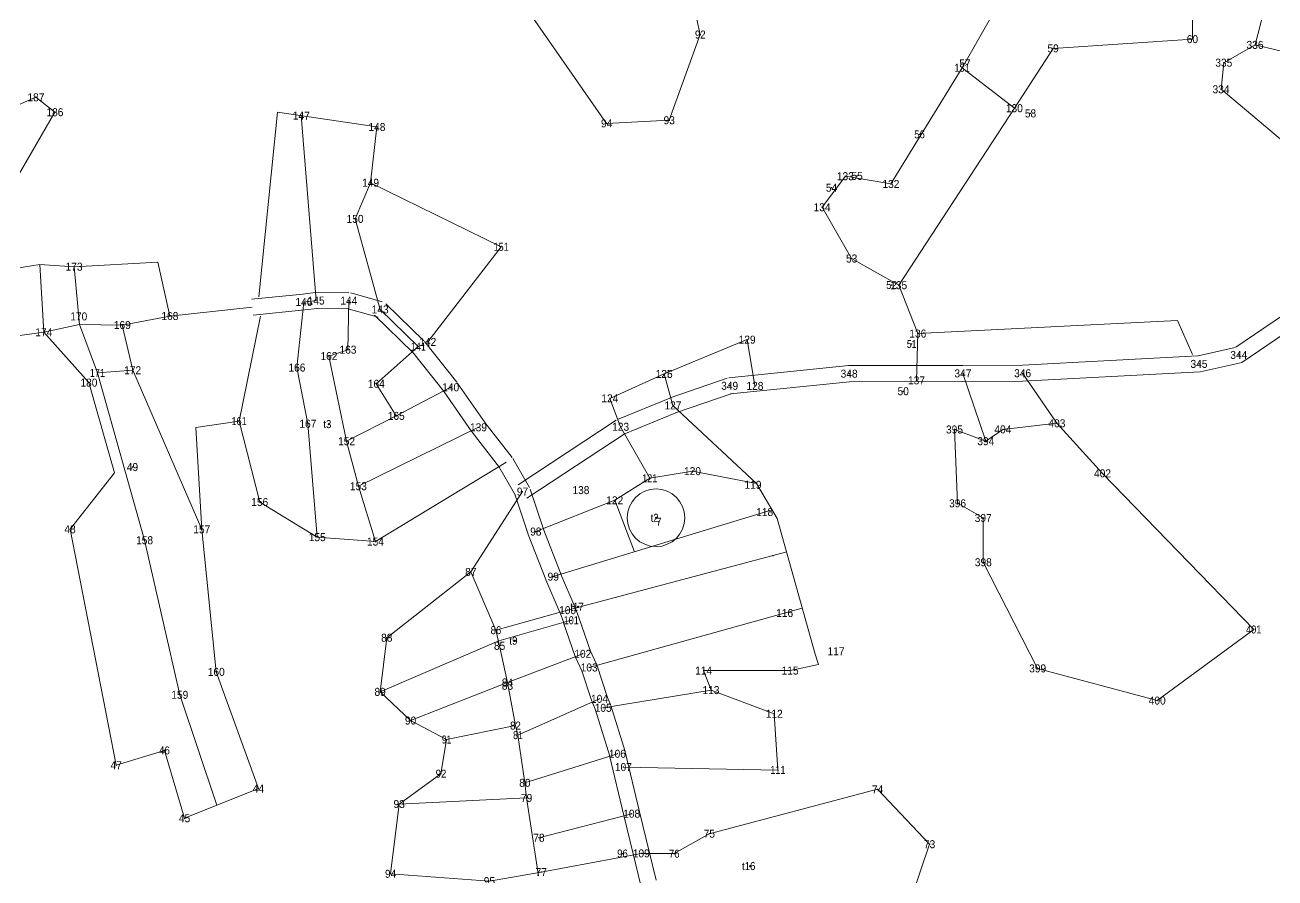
# Model space of a CAD drawing. Header units: metres. Extents: x 551040 to 556777, y 1846780 to 1849752.
# Drawn here: x 554958 to 555739, y 1848615 to 1849148 of the extents above; entities that cross this region are included whole.
import ezdxf
from ezdxf.enums import TextEntityAlignment as Align

# ---------------------------------------------------------------- set-up
doc = ezdxf.new("R2010")
doc.units = ezdxf.units.M
doc.header["$LTSCALE"] = 2
for name, color, linetype, lineweight in [('10', 7, 'Continuous', 13), ('11', 7, 'Continuous', 13), ('22', 7, 'Continuous', 13)]:
    doc.layers.add(name, color=color, linetype=linetype, lineweight=lineweight)
doc.layers.add('12', color=7, linetype='Continuous')

msp = doc.modelspace()

# ---------------------------------------------------------------- hatches: boundary and pattern name
at = {"layer": '10'}
for points in [[(555147.775, 1848898.62, 1), (555147.625, 1848898.62, 1)], [(555147.775, 1848898.62, 1), (555147.625, 1848898.62, 1)], [(555352.285, 1848840.08, 1), (555352.135, 1848840.08, 1)], [(555352.285, 1848840.08, 1), (555352.135, 1848840.08, 1)], [(555303.735, 1848784.48, 1), (555303.585, 1848784.48, 1)], [(555303.735, 1848784.48, 1), (555303.585, 1848784.48, 1)], [(555264.045, 1848763.28, 1), (555263.895, 1848763.28, 1)], [(555264.045, 1848763.28, 1), (555263.895, 1848763.28, 1)], [(555411.025, 1848622.51, 1), (555410.875, 1848622.51, 1)], [(555411.025, 1848622.51, 1), (555410.875, 1848622.51, 1)]]:
    msp.add_hatch(color=256, dxfattribs=at).paths.add_polyline_path(points)

# ---------------------------------------------------------------- linework, layer by layer
for p, q in [((555147.39, 1848898.62), (555147.08, 1848898.62)), ((555147.39, 1848898.62), (555147.08, 1848898.62)), ((555147.7, 1848899.24), (555147.7, 1848898.93)), ((555147.7, 1848899.24), (555147.7, 1848898.93)), ((555147.7, 1848898.31), (555147.7, 1848898)), ((555147.7, 1848898.31), (555147.7, 1848898)), ((555148.32, 1848898.62), (555148.01, 1848898.62)), ((555148.32, 1848898.62), (555148.01, 1848898.62)), ((555351.9, 1848840.08), (555351.59, 1848840.08)), ((555351.9, 1848840.08), (555351.59, 1848840.08)), ((555352.21, 1848840.7), (555352.21, 1848840.39)), ((555352.21, 1848840.7), (555352.21, 1848840.39)), ((555352.21, 1848839.77), (555352.21, 1848839.46)), ((555352.21, 1848839.77), (555352.21, 1848839.46)), ((555352.83, 1848840.08), (555352.52, 1848840.08)), ((555352.83, 1848840.08), (555352.52, 1848840.08)), ((555303.35, 1848784.48), (555303.04, 1848784.48)), ((555303.35, 1848784.48), (555303.04, 1848784.48)), ((555303.66, 1848785.1), (555303.66, 1848784.79)), ((555303.66, 1848785.1), (555303.66, 1848784.79)), ((555303.66, 1848784.17), (555303.66, 1848783.86)), ((555303.66, 1848784.17), (555303.66, 1848783.86)), ((555304.28, 1848784.48), (555303.97, 1848784.48)), ((555304.28, 1848784.48), (555303.97, 1848784.48)), ((555263.66, 1848763.28), (555263.35, 1848763.28)), ((555263.66, 1848763.28), (555263.35, 1848763.28)), ((555263.97, 1848763.9), (555263.97, 1848763.59)), ((555263.97, 1848763.9), (555263.97, 1848763.59)), ((555263.97, 1848762.97), (555263.97, 1848762.66)), ((555263.97, 1848762.97), (555263.97, 1848762.66)), ((555264.59, 1848763.28), (555264.28, 1848763.28)), ((555264.59, 1848763.28), (555264.28, 1848763.28)), ((555410.64, 1848622.51), (555410.33, 1848622.51)), ((555410.64, 1848622.51), (555410.33, 1848622.51)), ((555410.95, 1848623.13), (555410.95, 1848622.82)), ((555410.95, 1848623.13), (555410.95, 1848622.82)), ((555410.95, 1848622.2), (555410.95, 1848621.89)), ((555410.95, 1848622.2), (555410.95, 1848621.89)), ((555411.57, 1848622.51), (555411.26, 1848622.51)), ((555411.57, 1848622.51), (555411.26, 1848622.51))]:
    msp.add_line(p, q, dxfattribs=at)
for centre, radius in [((555147.7, 1848898.62), 0.312), ((555147.7, 1848898.62), 0.312), ((555147.7, 1848898.62), 0.075), ((555147.7, 1848898.62), 0.075), ((555352.21, 1848840.08), 0.312), ((555352.21, 1848840.08), 0.312), ((555352.21, 1848840.08), 0.075), ((555352.21, 1848840.08), 0.075), ((555303.66, 1848784.48), 0.312), ((555303.66, 1848784.48), 0.312), ((555303.66, 1848784.48), 0.075), ((555303.66, 1848784.48), 0.075), ((555263.97, 1848763.28), 0.312), ((555263.97, 1848763.28), 0.312), ((555263.97, 1848763.28), 0.075), ((555263.97, 1848763.28), 0.075), ((555410.95, 1848622.51), 0.312), ((555410.95, 1848622.51), 0.312), ((555410.95, 1848622.51), 0.075), ((555410.95, 1848622.51), 0.075)]:
    msp.add_circle(centre, radius, dxfattribs=at)
at = {"layer": '11'}
for p, q in [((555379.87, 1849141.66), (555379.87, 1849142.28)), ((555380.18, 1849141.97), (555379.56, 1849141.97)), ((555687.66, 1849139.09), (555687.04, 1849139.09)), ((555687.35, 1849138.78), (555687.35, 1849139.4)), ((555726.77, 1849135.5), (555726.14, 1849135.5)), ((555726.46, 1849135.19), (555726.46, 1849135.82)), ((555600.59, 1849133.33), (555599.96, 1849133.33)), ((555600.28, 1849133.01), (555600.28, 1849133.64)), ((555543.72, 1849121.23), (555543.1, 1849121.23)), ((555543.72, 1849121.23), (555543.1, 1849121.23)), ((555543.41, 1849121.54), (555543.41, 1849120.92)), ((555543.41, 1849121.54), (555543.41, 1849120.92)), ((555545.51, 1849123.96), (555544.89, 1849123.96)), ((555545.2, 1849123.65), (555545.2, 1849124.27)), ((555707.25, 1849124.39), (555706.62, 1849124.39)), ((555706.94, 1849124.07), (555706.94, 1849124.7)), ((554964.82, 1849103.07), (554964.82, 1849102.45)), ((554964.82, 1849103.07), (554964.82, 1849102.45)), ((555705.51, 1849107.78), (555704.89, 1849107.78)), ((555705.2, 1849107.47), (555705.2, 1849108.09)), ((554965.13, 1849102.76), (554964.51, 1849102.76)), ((554965.13, 1849102.76), (554964.51, 1849102.76)), ((555576.4, 1849095.96), (555575.78, 1849095.96)), ((555576.4, 1849095.96), (555575.78, 1849095.96)), ((555576.09, 1849096.27), (555576.09, 1849095.65)), ((555576.09, 1849096.27), (555576.09, 1849095.65)), ((554976.99, 1849093.46), (554976.37, 1849093.46)), ((554976.99, 1849093.46), (554976.37, 1849093.46)), ((554976.68, 1849093.77), (554976.68, 1849093.15)), ((554976.68, 1849093.77), (554976.68, 1849093.15)), ((555130.91, 1849091.31), (555130.29, 1849091.31)), ((555130.91, 1849091.31), (555130.29, 1849091.31)), ((555130.6, 1849091.62), (555130.6, 1849091)), ((555130.6, 1849091.62), (555130.6, 1849091)), ((555360.77, 1849088.43), (555360.14, 1849088.43)), ((555360.46, 1849088.12), (555360.46, 1849088.75)), ((555586.48, 1849092.71), (555585.85, 1849092.71)), ((555586.16, 1849092.4), (555586.16, 1849093.02)), ((555178.17, 1849084.22), (555177.55, 1849084.22)), ((555178.17, 1849084.22), (555177.55, 1849084.22)), ((555177.86, 1849084.53), (555177.86, 1849083.91)), ((555177.86, 1849084.53), (555177.86, 1849083.91)), ((555321.67, 1849086.49), (555321.05, 1849086.49)), ((555321.36, 1849086.18), (555321.36, 1849086.8)), ((555517.2, 1849079.62), (555516.57, 1849079.62)), ((555516.88, 1849079.31), (555516.88, 1849079.93)), ((555174.17, 1849049.4), (555173.55, 1849049.4)), ((555174.17, 1849049.4), (555173.55, 1849049.4)), ((555173.86, 1849049.71), (555173.86, 1849049.09)), ((555173.86, 1849049.71), (555173.86, 1849049.09)), ((555470.82, 1849053.48), (555470.2, 1849053.48)), ((555470.82, 1849053.48), (555470.2, 1849053.48)), ((555470.51, 1849053.79), (555470.51, 1849053.17)), ((555470.51, 1849053.79), (555470.51, 1849053.17)), ((555478.16, 1849053.7), (555477.54, 1849053.7)), ((555477.85, 1849053.39), (555477.85, 1849054.01)), ((555499.27, 1849048.62), (555498.65, 1849048.62)), ((555499.27, 1849048.62), (555498.65, 1849048.62)), ((555498.96, 1849048.93), (555498.96, 1849048.31)), ((555498.96, 1849048.93), (555498.96, 1849048.31)), ((555462.19, 1849046.28), (555461.56, 1849046.28)), ((555461.88, 1849045.97), (555461.88, 1849046.59)), ((555456.26, 1849034.08), (555455.64, 1849034.08)), ((555456.26, 1849034.08), (555455.64, 1849034.08)), ((555455.95, 1849034.39), (555455.95, 1849033.77)), ((555455.95, 1849034.39), (555455.95, 1849033.77)), ((555164.49, 1849026.81), (555163.87, 1849026.81)), ((555164.49, 1849026.81), (555163.87, 1849026.81)), ((555164.18, 1849027.12), (555164.18, 1849026.5)), ((555164.18, 1849027.12), (555164.18, 1849026.5)), ((555255.76, 1849009.38), (555255.14, 1849009.38)), ((555255.76, 1849009.38), (555255.14, 1849009.38)), ((555255.45, 1849009.69), (555255.45, 1849009.07)), ((555255.45, 1849009.69), (555255.45, 1849009.07)), ((555474.74, 1849002.05), (555474.12, 1849002.05)), ((555474.43, 1849001.74), (555474.43, 1849002.36)), ((554988.95, 1848996.96), (554988.33, 1848996.96)), ((554988.95, 1848996.96), (554988.33, 1848996.96)), ((554988.64, 1848997.27), (554988.64, 1848996.65)), ((554988.64, 1848997.27), (554988.64, 1848996.65)), ((555499.67, 1848985.51), (555499.04, 1848985.51)), ((555499.36, 1848985.2), (555499.36, 1848985.83)), ((555504.13, 1848985.38), (555503.51, 1848985.38)), ((555504.13, 1848985.38), (555503.51, 1848985.38)), ((555503.82, 1848985.69), (555503.82, 1848985.07)), ((555503.82, 1848985.69), (555503.82, 1848985.07)), ((555132.54, 1848974.89), (555131.92, 1848974.89)), ((555132.54, 1848974.89), (555131.92, 1848974.89)), ((555132.23, 1848975.2), (555132.23, 1848974.58)), ((555132.23, 1848975.2), (555132.23, 1848974.58)), ((555140.18, 1848975.79), (555139.56, 1848975.79)), ((555140.18, 1848975.79), (555139.56, 1848975.79)), ((555139.87, 1848976.1), (555139.87, 1848975.48)), ((555139.87, 1848976.1), (555139.87, 1848975.48)), ((555160.61, 1848975.71), (555159.99, 1848975.71)), ((555160.61, 1848975.71), (555159.99, 1848975.71)), ((555160.3, 1848976.02), (555160.3, 1848975.4)), ((555160.3, 1848976.02), (555160.3, 1848975.4)), ((555180.17, 1848970.27), (555179.55, 1848970.27)), ((555180.17, 1848970.27), (555179.55, 1848970.27)), ((555179.86, 1848970.58), (555179.86, 1848969.96)), ((555179.86, 1848970.58), (555179.86, 1848969.96)), ((554991.89, 1848965.89), (554991.27, 1848965.89)), ((554991.89, 1848965.89), (554991.27, 1848965.89)), ((554991.58, 1848966.2), (554991.58, 1848965.58)), ((554991.58, 1848966.2), (554991.58, 1848965.58)), ((555048.79, 1848966.12), (555048.17, 1848966.12)), ((555048.79, 1848966.12), (555048.17, 1848966.12)), ((555048.48, 1848966.43), (555048.48, 1848965.81)), ((555048.48, 1848966.43), (555048.48, 1848965.81)), ((554970.04, 1848956.02), (554969.42, 1848956.02)), ((554970.04, 1848956.02), (554969.42, 1848956.02)), ((554969.73, 1848956.33), (554969.73, 1848955.71)), ((554969.73, 1848956.33), (554969.73, 1848955.71)), ((555019.09, 1848960.51), (555018.47, 1848960.51)), ((555019.09, 1848960.51), (555018.47, 1848960.51)), ((555018.78, 1848960.82), (555018.78, 1848960.2)), ((555018.78, 1848960.82), (555018.78, 1848960.2)), ((555516.08, 1848955.17), (555515.46, 1848955.17)), ((555516.08, 1848955.17), (555515.46, 1848955.17)), ((555515.77, 1848955.48), (555515.77, 1848954.86)), ((555515.77, 1848955.48), (555515.77, 1848954.86)), ((555204, 1848947), (555203.38, 1848947)), ((555204, 1848947), (555203.38, 1848947)), ((555203.69, 1848947.31), (555203.69, 1848946.69)), ((555203.69, 1848947.31), (555203.69, 1848946.69)), ((555209.94, 1848949.95), (555209.32, 1848949.95)), ((555209.94, 1848949.95), (555209.32, 1848949.95)), ((555209.63, 1848950.26), (555209.63, 1848949.64)), ((555209.63, 1848950.26), (555209.63, 1848949.64)), ((555409.43, 1848951.37), (555408.81, 1848951.37)), ((555409.43, 1848951.37), (555408.81, 1848951.37)), ((555409.12, 1848951.68), (555409.12, 1848951.06)), ((555409.12, 1848951.68), (555409.12, 1848951.06)), ((555512.21, 1848948.66), (555511.58, 1848948.66)), ((555511.9, 1848948.35), (555511.9, 1848948.97)), ((555148.2, 1848941.12), (555147.58, 1848941.12)), ((555148.2, 1848941.12), (555147.58, 1848941.12)), ((555147.89, 1848941.43), (555147.89, 1848940.81)), ((555147.89, 1848941.43), (555147.89, 1848940.81)), ((555160.04, 1848945.09), (555159.42, 1848945.09)), ((555160.04, 1848945.09), (555159.42, 1848945.09)), ((555159.73, 1848945.4), (555159.73, 1848944.78)), ((555159.73, 1848945.4), (555159.73, 1848944.78)), ((555716.61, 1848941.82), (555715.99, 1848941.82)), ((555716.3, 1848941.51), (555716.3, 1848942.13)), ((555025.55, 1848932.26), (555024.93, 1848932.26)), ((555025.55, 1848932.26), (555024.93, 1848932.26)), ((555025.24, 1848932.57), (555025.24, 1848931.95)), ((555025.24, 1848932.57), (555025.24, 1848931.95)), ((555128.17, 1848933.93), (555127.55, 1848933.93)), ((555128.17, 1848933.93), (555127.55, 1848933.93)), ((555127.86, 1848934.24), (555127.86, 1848933.62)), ((555127.86, 1848934.24), (555127.86, 1848933.62)), ((555691.75, 1848936.22), (555691.12, 1848936.22)), ((555691.43, 1848935.91), (555691.43, 1848936.54)), ((554998.23, 1848924.52), (554997.61, 1848924.52)), ((554998.23, 1848924.52), (554997.61, 1848924.52)), ((554997.92, 1848924.83), (554997.92, 1848924.21)), ((554997.92, 1848924.83), (554997.92, 1848924.21)), ((555003.51, 1848930.59), (555002.89, 1848930.59)), ((555003.2, 1848930.9), (555003.2, 1848930.28)), ((555177.77, 1848923.83), (555177.15, 1848923.83)), ((555177.77, 1848923.83), (555177.15, 1848923.83)), ((555177.46, 1848924.14), (555177.46, 1848923.52)), ((555177.46, 1848924.14), (555177.46, 1848923.52)), ((555357.57, 1848929.94), (555356.95, 1848929.94)), ((555357.57, 1848929.94), (555356.95, 1848929.94)), ((555357.62, 1848929.93), (555357, 1848929.93)), ((555357.62, 1848929.93), (555357, 1848929.93)), ((555357.26, 1848930.25), (555357.26, 1848929.63)), ((555357.26, 1848930.25), (555357.26, 1848929.63)), ((555357.31, 1848930.24), (555357.31, 1848929.62)), ((555357.31, 1848930.24), (555357.31, 1848929.62)), ((555473.15, 1848930.12), (555472.53, 1848930.12)), ((555472.84, 1848929.8), (555472.84, 1848930.43)), ((555515.26, 1848925.94), (555514.64, 1848925.94)), ((555515.26, 1848925.94), (555514.64, 1848925.94)), ((555514.95, 1848926.25), (555514.95, 1848925.63)), ((555514.95, 1848926.25), (555514.95, 1848925.63)), ((555544.25, 1848930.3), (555543.62, 1848930.3)), ((555543.93, 1848929.99), (555543.93, 1848930.61)), ((555581.57, 1848930.4), (555580.94, 1848930.4)), ((555581.26, 1848930.09), (555581.26, 1848930.71)), ((555224.23, 1848921.6), (555223.61, 1848921.6)), ((555224.23, 1848921.6), (555223.61, 1848921.6)), ((555223.92, 1848921.91), (555223.92, 1848921.29)), ((555223.92, 1848921.91), (555223.92, 1848921.29)), ((555398.53, 1848922.54), (555397.9, 1848922.54)), ((555398.22, 1848922.23), (555398.22, 1848922.86)), ((555414.32, 1848922.48), (555413.7, 1848922.48)), ((555414.32, 1848922.48), (555413.7, 1848922.48)), ((555414.01, 1848922.79), (555414.01, 1848922.17)), ((555414.01, 1848922.79), (555414.01, 1848922.17)), ((555506.95, 1848919.14), (555506.33, 1848919.14)), ((555506.64, 1848918.83), (555506.64, 1848919.45)), ((555323.68, 1848914.7), (555323.06, 1848914.7)), ((555323.68, 1848914.7), (555323.06, 1848914.7)), ((555323.37, 1848915.01), (555323.37, 1848914.39)), ((555323.37, 1848915.01), (555323.37, 1848914.39)), ((555363.08, 1848910.29), (555362.46, 1848910.29)), ((555363.08, 1848910.29), (555362.46, 1848910.29)), ((555362.77, 1848910.6), (555362.77, 1848909.98)), ((555362.77, 1848910.6), (555362.77, 1848909.98)), ((555092.04, 1848900.46), (555091.42, 1848900.46)), ((555092.04, 1848900.46), (555091.42, 1848900.46)), ((555091.73, 1848900.77), (555091.73, 1848900.15)), ((555091.73, 1848900.77), (555091.73, 1848900.15)), ((555190.2, 1848903.73), (555189.58, 1848903.73)), ((555190.2, 1848903.73), (555189.58, 1848903.73)), ((555189.89, 1848904.04), (555189.89, 1848903.42)), ((555189.89, 1848904.04), (555189.89, 1848903.42)), ((555135.01, 1848898.86), (555134.39, 1848898.86)), ((555135.01, 1848898.86), (555134.39, 1848898.86)), ((555134.7, 1848899.17), (555134.7, 1848898.55)), ((555134.7, 1848899.17), (555134.7, 1848898.55)), ((555241.59, 1848896.6), (555240.97, 1848896.6)), ((555241.59, 1848896.6), (555240.97, 1848896.6)), ((555241.28, 1848896.91), (555241.28, 1848896.29)), ((555241.28, 1848896.91), (555241.28, 1848896.29)), ((555330.43, 1848896.94), (555329.81, 1848896.94)), ((555330.43, 1848896.94), (555329.81, 1848896.94)), ((555330.12, 1848897.25), (555330.12, 1848896.63)), ((555330.12, 1848897.25), (555330.12, 1848896.63)), ((555539.01, 1848895.25), (555538.38, 1848895.25)), ((555538.69, 1848894.93), (555538.69, 1848895.56)), ((555569.22, 1848895.33), (555568.6, 1848895.33)), ((555568.91, 1848895.01), (555568.91, 1848895.64)), ((555602.98, 1848899.11), (555602.35, 1848899.11)), ((555602.67, 1848898.79), (555602.67, 1848899.42)), ((555159.19, 1848887.88), (555158.57, 1848887.88)), ((555159.19, 1848887.88), (555158.57, 1848887.88)), ((555158.88, 1848888.19), (555158.88, 1848887.57)), ((555158.88, 1848888.19), (555158.88, 1848887.57)), ((555558.58, 1848887.92), (555557.95, 1848887.92)), ((555558.26, 1848887.61), (555558.26, 1848888.23)), ((555025.43, 1848871.77), (555024.8, 1848871.77)), ((555025.12, 1848871.46), (555025.12, 1848872.09)), ((555258.68, 1848874.66), (555258.06, 1848874.66)), ((555258.37, 1848874.97), (555258.37, 1848874.35)), ((555375.32, 1848869.22), (555374.7, 1848869.22)), ((555375.32, 1848869.22), (555374.7, 1848869.22)), ((555375.01, 1848869.53), (555375.01, 1848868.91)), ((555375.01, 1848869.53), (555375.01, 1848868.91)), ((555348.58, 1848864.77), (555347.96, 1848864.77)), ((555348.58, 1848864.77), (555347.96, 1848864.77)), ((555348.27, 1848865.08), (555348.27, 1848864.46)), ((555348.27, 1848865.08), (555348.27, 1848864.46)), ((555412.8, 1848861.01), (555412.8, 1848860.39)), ((555412.8, 1848861.01), (555412.8, 1848860.39)), ((555631.5, 1848867.83), (555630.87, 1848867.83)), ((555631.18, 1848867.51), (555631.18, 1848868.14)), ((555166.55, 1848859.83), (555165.93, 1848859.83)), ((555166.55, 1848859.83), (555165.93, 1848859.83)), ((555166.24, 1848860.14), (555166.24, 1848859.52)), ((555166.24, 1848860.14), (555166.24, 1848859.52)), ((555269.07, 1848856.46), (555268.45, 1848856.46)), ((555269.07, 1848856.46), (555268.45, 1848856.46)), ((555268.76, 1848856.77), (555268.76, 1848856.15)), ((555268.76, 1848856.77), (555268.76, 1848856.15)), ((555305.6, 1848857.37), (555304.98, 1848857.37)), ((555305.29, 1848857.68), (555305.29, 1848857.06)), ((555413.11, 1848860.7), (555412.49, 1848860.7)), ((555413.11, 1848860.7), (555412.49, 1848860.7)), ((555104.95, 1848849.93), (555104.33, 1848849.93)), ((555104.95, 1848849.93), (555104.33, 1848849.93)), ((555104.64, 1848850.24), (555104.64, 1848849.62)), ((555104.64, 1848850.24), (555104.64, 1848849.62)), ((555326.74, 1848851.01), (555326.12, 1848851.01)), ((555326.74, 1848851.01), (555326.12, 1848851.01)), ((555326.43, 1848851.32), (555326.43, 1848850.7)), ((555326.43, 1848851.32), (555326.43, 1848850.7)), ((555540.9, 1848849.14), (555540.28, 1848849.14)), ((555540.59, 1848848.83), (555540.59, 1848849.45)), ((555354.32, 1848837.59), (555353.69, 1848837.59)), ((555354, 1848837.28), (555354, 1848837.9)), ((555420.42, 1848843.66), (555419.8, 1848843.66)), ((555420.42, 1848843.66), (555419.8, 1848843.66)), ((555420.11, 1848843.97), (555420.11, 1848843.35)), ((555420.11, 1848843.97), (555420.11, 1848843.35)), ((555556.92, 1848839.96), (555556.3, 1848839.96)), ((555556.61, 1848839.65), (555556.61, 1848840.27)), ((554986.43, 1848832.94), (554985.8, 1848832.94)), ((554986.12, 1848832.63), (554986.12, 1848833.25)), ((555068.74, 1848832.86), (555068.12, 1848832.86)), ((555068.74, 1848832.86), (555068.12, 1848832.86)), ((555068.43, 1848833.17), (555068.43, 1848832.55)), ((555068.43, 1848833.17), (555068.43, 1848832.55)), ((555277.41, 1848831.49), (555276.79, 1848831.49)), ((555277.41, 1848831.49), (555276.79, 1848831.49)), ((555277.1, 1848831.8), (555277.1, 1848831.18)), ((555277.1, 1848831.8), (555277.1, 1848831.18)), ((555032.98, 1848826.07), (555032.36, 1848826.07)), ((555032.98, 1848826.07), (555032.36, 1848826.07)), ((555032.67, 1848826.38), (555032.67, 1848825.76)), ((555032.67, 1848826.38), (555032.67, 1848825.76)), ((555140.85, 1848827.99), (555140.23, 1848827.99)), ((555140.85, 1848827.99), (555140.23, 1848827.99)), ((555140.54, 1848828.3), (555140.54, 1848827.68)), ((555140.54, 1848828.3), (555140.54, 1848827.68)), ((555177.23, 1848825.23), (555176.61, 1848825.23)), ((555177.23, 1848825.23), (555176.61, 1848825.23)), ((555176.92, 1848825.54), (555176.92, 1848824.92)), ((555176.92, 1848825.54), (555176.92, 1848824.92)), ((555425.7, 1848816.52), (555425.08, 1848816.52)), ((555425.39, 1848816.83), (555425.39, 1848816.21)), ((555236.81, 1848806.25), (555236.19, 1848806.25)), ((555236.81, 1848806.25), (555236.19, 1848806.25)), ((555236.5, 1848806.56), (555236.5, 1848805.94)), ((555236.5, 1848806.56), (555236.5, 1848805.94)), ((555557, 1848812.3), (555556.37, 1848812.3)), ((555556.68, 1848811.99), (555556.68, 1848812.61)), ((555288.31, 1848803.32), (555287.69, 1848803.32)), ((555288.31, 1848803.32), (555287.69, 1848803.32)), ((555288, 1848803.63), (555288, 1848803.01)), ((555288, 1848803.63), (555288, 1848803.01)), ((555297.29, 1848782.39), (555296.67, 1848782.39)), ((555297.29, 1848782.39), (555296.67, 1848782.39)), ((555296.98, 1848782.7), (555296.98, 1848782.08)), ((555296.98, 1848782.7), (555296.98, 1848782.08)), ((555299.54, 1848776.07), (555298.92, 1848776.07)), ((555299.54, 1848776.07), (555298.92, 1848776.07)), ((555299.23, 1848776.38), (555299.23, 1848775.76)), ((555299.23, 1848776.38), (555299.23, 1848775.76)), ((555432.9, 1848780.59), (555432.28, 1848780.59)), ((555432.9, 1848780.59), (555432.28, 1848780.59)), ((555432.59, 1848780.9), (555432.59, 1848780.28)), ((555432.59, 1848780.9), (555432.59, 1848780.28)), ((555252.5, 1848769.88), (555251.88, 1848769.88)), ((555252.5, 1848769.88), (555251.88, 1848769.88)), ((555252.19, 1848770.19), (555252.19, 1848769.57)), ((555252.19, 1848770.19), (555252.19, 1848769.57)), ((555725.95, 1848770.32), (555725.33, 1848770.32)), ((555725.64, 1848770.01), (555725.64, 1848770.64)), ((555184.3, 1848765.14), (555183.68, 1848765.14)), ((555184.3, 1848765.14), (555183.68, 1848765.14)), ((555183.99, 1848765.45), (555183.99, 1848764.83)), ((555183.99, 1848765.45), (555183.99, 1848764.83)), ((555254.8, 1848760.1), (555254.18, 1848760.1)), ((555254.8, 1848760.1), (555254.18, 1848760.1)), ((555254.49, 1848760.41), (555254.49, 1848759.79)), ((555254.49, 1848760.41), (555254.49, 1848759.79)), ((555306.79, 1848755.11), (555306.17, 1848755.11)), ((555306.79, 1848755.11), (555306.17, 1848755.11)), ((555306.48, 1848755.42), (555306.48, 1848754.8)), ((555306.48, 1848755.42), (555306.48, 1848754.8)), ((555465.01, 1848756.73), (555464.39, 1848756.73)), ((555464.7, 1848757.04), (555464.7, 1848756.42)), ((555077.76, 1848743.82), (555077.14, 1848743.82)), ((555077.76, 1848743.82), (555077.14, 1848743.82)), ((555077.45, 1848744.13), (555077.45, 1848743.51)), ((555077.45, 1848744.13), (555077.45, 1848743.51)), ((555310.76, 1848746.58), (555310.14, 1848746.58)), ((555310.76, 1848746.58), (555310.14, 1848746.58)), ((555310.45, 1848746.89), (555310.45, 1848746.27)), ((555310.45, 1848746.89), (555310.45, 1848746.27)), ((555382.25, 1848744.6), (555381.63, 1848744.6)), ((555382.25, 1848744.6), (555381.63, 1848744.6)), ((555381.94, 1848744.91), (555381.94, 1848744.29)), ((555381.94, 1848744.91), (555381.94, 1848744.29)), ((555436.31, 1848744.64), (555435.69, 1848744.64)), ((555436.31, 1848744.64), (555435.69, 1848744.64)), ((555436, 1848744.95), (555436, 1848744.33)), ((555436, 1848744.95), (555436, 1848744.33)), ((555590.94, 1848745.99), (555590.32, 1848745.99)), ((555590.63, 1848745.68), (555590.63, 1848746.31)), ((555259.7, 1848737.18), (555259.08, 1848737.18)), ((555259.7, 1848737.18), (555259.08, 1848737.18)), ((555259.39, 1848737.49), (555259.39, 1848736.87)), ((555259.39, 1848737.49), (555259.39, 1848736.87)), ((555055.01, 1848729.51), (555054.39, 1848729.51)), ((555055.01, 1848729.51), (555054.39, 1848729.51)), ((555054.7, 1848729.82), (555054.7, 1848729.2)), ((555054.7, 1848729.82), (555054.7, 1848729.2)), ((555180.14, 1848731.34), (555179.52, 1848731.34)), ((555180.14, 1848731.34), (555179.52, 1848731.34)), ((555179.83, 1848731.65), (555179.83, 1848731.03)), ((555179.83, 1848731.65), (555179.83, 1848731.03)), ((555259.71, 1848735.15), (555259.09, 1848735.15)), ((555259.71, 1848735.15), (555259.09, 1848735.15)), ((555259.4, 1848735.46), (555259.4, 1848734.84)), ((555259.4, 1848735.46), (555259.4, 1848734.84)), ((555386.87, 1848732.43), (555386.25, 1848732.43)), ((555386.87, 1848732.43), (555386.25, 1848732.43)), ((555386.56, 1848732.74), (555386.56, 1848732.12)), ((555386.56, 1848732.74), (555386.56, 1848732.12)), ((555317.2, 1848726.98), (555316.58, 1848726.98)), ((555317.2, 1848726.98), (555316.58, 1848726.98)), ((555316.89, 1848727.29), (555316.89, 1848726.67)), ((555316.89, 1848727.29), (555316.89, 1848726.67)), ((555319.52, 1848721.36), (555318.9, 1848721.36)), ((555319.52, 1848721.36), (555318.9, 1848721.36)), ((555319.21, 1848721.67), (555319.21, 1848721.05)), ((555319.21, 1848721.67), (555319.21, 1848721.05)), ((555665.64, 1848725.9), (555665.02, 1848725.9)), ((555665.33, 1848725.59), (555665.33, 1848726.21)), ((555199.18, 1848713.41), (555198.56, 1848713.41)), ((555199.18, 1848713.41), (555198.56, 1848713.41)), ((555198.87, 1848713.72), (555198.87, 1848713.1)), ((555198.87, 1848713.72), (555198.87, 1848713.1)), ((555426.38, 1848717.63), (555425.76, 1848717.63)), ((555426.38, 1848717.63), (555425.76, 1848717.63)), ((555426.07, 1848717.94), (555426.07, 1848717.32)), ((555426.07, 1848717.94), (555426.07, 1848717.32)), ((555264.71, 1848710.28), (555264.09, 1848710.28)), ((555264.71, 1848710.28), (555264.09, 1848710.28)), ((555264.4, 1848710.59), (555264.4, 1848709.97)), ((555264.4, 1848710.59), (555264.4, 1848709.97)), ((555221.66, 1848701.57), (555221.04, 1848701.57)), ((555221.66, 1848701.57), (555221.04, 1848701.57)), ((555221.35, 1848701.88), (555221.35, 1848701.26)), ((555221.35, 1848701.88), (555221.35, 1848701.26)), ((555266.22, 1848704.31), (555265.6, 1848704.31)), ((555266.22, 1848704.31), (555265.6, 1848704.31)), ((555265.91, 1848704.62), (555265.91, 1848704)), ((555265.91, 1848704.62), (555265.91, 1848704)), ((555045.44, 1848694.77), (555044.81, 1848694.77)), ((555045.12, 1848694.46), (555045.12, 1848695.08)), ((555328.41, 1848692.67), (555327.79, 1848692.67)), ((555328.41, 1848692.67), (555327.79, 1848692.67)), ((555328.1, 1848692.98), (555328.1, 1848692.36)), ((555328.1, 1848692.98), (555328.1, 1848692.36)), ((555015.25, 1848685.47), (555014.62, 1848685.47)), ((555014.93, 1848685.16), (555014.93, 1848685.78)), ((555332.12, 1848684.36), (555331.5, 1848684.36)), ((555332.12, 1848684.36), (555331.5, 1848684.36)), ((555331.81, 1848684.67), (555331.81, 1848684.05)), ((555331.81, 1848684.67), (555331.81, 1848684.05)), ((555428.68, 1848682.52), (555428.06, 1848682.52)), ((555428.68, 1848682.52), (555428.06, 1848682.52)), ((555428.37, 1848682.83), (555428.37, 1848682.21)), ((555428.37, 1848682.83), (555428.37, 1848682.21)), ((555218.18, 1848680.21), (555217.56, 1848680.21)), ((555218.18, 1848680.21), (555217.56, 1848680.21)), ((555217.87, 1848680.52), (555217.87, 1848679.9)), ((555217.87, 1848680.52), (555217.87, 1848679.9)), ((555270.57, 1848674.5), (555269.95, 1848674.5)), ((555270.57, 1848674.5), (555269.95, 1848674.5)), ((555270.26, 1848674.81), (555270.26, 1848674.19)), ((555270.26, 1848674.81), (555270.26, 1848674.19)), ((555104.15, 1848670.95), (555103.52, 1848670.95)), ((555103.84, 1848670.64), (555103.84, 1848671.26)), ((555490.95, 1848670.46), (555490.33, 1848670.46)), ((555490.95, 1848670.46), (555490.33, 1848670.46)), ((555490.64, 1848670.77), (555490.64, 1848670.15)), ((555490.64, 1848670.77), (555490.64, 1848670.15)), ((555192.05, 1848661.26), (555191.43, 1848661.26)), ((555192.05, 1848661.26), (555191.43, 1848661.26)), ((555191.74, 1848661.57), (555191.74, 1848660.95)), ((555191.74, 1848661.57), (555191.74, 1848660.95)), ((555271.67, 1848665.06), (555271.05, 1848665.06)), ((555271.67, 1848665.06), (555271.05, 1848665.06)), ((555271.36, 1848665.37), (555271.36, 1848664.75)), ((555271.36, 1848665.37), (555271.36, 1848664.75)), ((555057.99, 1848652.38), (555057.36, 1848652.38)), ((555057.67, 1848652.07), (555057.67, 1848652.7)), ((555337.33, 1848655.21), (555336.71, 1848655.21)), ((555337.33, 1848655.21), (555336.71, 1848655.21)), ((555337.02, 1848655.52), (555337.02, 1848654.9)), ((555337.02, 1848655.52), (555337.02, 1848654.9)), ((555385.82, 1848642.73), (555385.2, 1848642.73)), ((555385.82, 1848642.73), (555385.2, 1848642.73)), ((555385.51, 1848643.04), (555385.51, 1848642.42)), ((555385.51, 1848643.04), (555385.51, 1848642.42)), ((555279.36, 1848640.2), (555278.74, 1848640.2)), ((555279.36, 1848640.2), (555278.74, 1848640.2)), ((555279.05, 1848640.51), (555279.05, 1848639.89)), ((555279.05, 1848640.51), (555279.05, 1848639.89)), ((555523.44, 1848636.16), (555522.82, 1848636.16)), ((555523.44, 1848636.16), (555522.82, 1848636.16)), ((555523.13, 1848636.47), (555523.13, 1848635.85)), ((555523.13, 1848636.47), (555523.13, 1848635.85)), ((555331.58, 1848630.35), (555330.96, 1848630.35)), ((555331.58, 1848630.35), (555330.96, 1848630.35)), ((555331.27, 1848630.66), (555331.27, 1848630.04)), ((555331.27, 1848630.66), (555331.27, 1848630.04)), ((555343.3, 1848630.42), (555342.68, 1848630.42)), ((555343.3, 1848630.42), (555342.68, 1848630.42)), ((555342.99, 1848630.73), (555342.99, 1848630.11)), ((555342.99, 1848630.73), (555342.99, 1848630.11)), ((555363.9, 1848630.26), (555363.28, 1848630.26)), ((555363.9, 1848630.26), (555363.28, 1848630.26)), ((555363.59, 1848630.57), (555363.59, 1848629.95)), ((555363.59, 1848630.57), (555363.59, 1848629.95)), ((555280.49, 1848619.03), (555280.49, 1848618.41)), ((555280.49, 1848619.03), (555280.49, 1848618.41)), ((555186.7, 1848617.66), (555186.08, 1848617.66)), ((555186.7, 1848617.66), (555186.08, 1848617.66)), ((555186.39, 1848617.97), (555186.39, 1848617.35)), ((555186.39, 1848617.97), (555186.39, 1848617.35)), ((555280.8, 1848618.72), (555280.18, 1848618.72)), ((555280.8, 1848618.72), (555280.18, 1848618.72))]:
    msp.add_line(p, q, dxfattribs=at)
at = {"layer": '22'}
for p, q in [((555115.77, 1849093.54), (555104.09, 1848978.08)), ((555139.87, 1848975.79), (555130.6, 1849091.31)), ((555255.45, 1849009.38), (555173.86, 1849049.4)), ((555164.18, 1849026.81), (555179.86, 1848970.27)), ((555255.45, 1849009.38), (555209.63, 1848949.95)), ((555474.43, 1849002.05), (555503.82, 1848985.38)), ((555131.73, 1848979.87), (555099.46, 1848976.61)), ((555139.29, 1848980.76), (555131.65, 1848979.86)), ((555160.32, 1848980.71), (555139.89, 1848980.79)), ((555181.2, 1848975.09), (555161.64, 1848980.53)), ((555048.48, 1848966.12), (555099.96, 1848971.63)), ((555132.23, 1848974.89), (555127.86, 1848933.93)), ((555139.87, 1848975.79), (555132.23, 1848974.89)), ((555140.45, 1848970.82), (555132.81, 1848969.92)), ((555160.28, 1848970.71), (555139.85, 1848970.79)), ((555178.52, 1848965.45), (555158.96, 1848970.89)), ((555203.69, 1848947), (555179.86, 1848970.27)), ((555207.18, 1848950.57), (555183.35, 1848973.84)), ((555759.11, 1848977.09), (555714.41, 1848946.59)), ((555132.73, 1848969.91), (555100.46, 1848966.65)), ((555200.2, 1848943.43), (555176.37, 1848966.7)), ((555765.78, 1848969.54), (555718.14, 1848937.03)), ((554969.73, 1848956.02), (554997.92, 1848924.52)), ((555177.46, 1848923.83), (555203.69, 1848947)), ((555227.83, 1848924.72), (555207.6, 1848950.12)), ((555220.01, 1848918.48), (555199.78, 1848943.88)), ((555690.67, 1848941.18), (555581.17, 1848935.4)), ((555714.07, 1848946.44), (555690.84, 1848941.2)), ((555025.24, 1848932.26), (555068.43, 1848832.86)), ((555472.62, 1848935.13), (555397.71, 1848927.52)), ((555692.26, 1848931.26), (555581.34, 1848925.4)), ((555691.75, 1848936.22), (555691.12, 1848936.22)), ((555691.43, 1848935.91), (555691.43, 1848936.54)), ((555718.48, 1848937.18), (555692.09, 1848931.24)), ((555013.95, 1848868.09), (554997.92, 1848924.52)), ((555003.2, 1848930.59), (555032.67, 1848826.07)), ((555245.39, 1848899.45), (555228.03, 1848924.45)), ((555361.14, 1848915.01), (555396.59, 1848927.26)), ((555473.05, 1848925.11), (555398.72, 1848917.56)), ((555558.26, 1848887.92), (555543.93, 1848930.3)), ((555602.67, 1848899.11), (555581.26, 1848930.4)), ((555237.17, 1848893.75), (555219.81, 1848918.75)), ((555364.4, 1848905.57), (555399.85, 1848917.82)), ((555328.23, 1848901.56), (555360.88, 1848914.91)), ((555189.89, 1848903.73), (555158.88, 1848887.88)), ((555266.01, 1848860.64), (555327.37, 1848901.12)), ((555332.01, 1848892.32), (555364.66, 1848905.67)), ((555254.43, 1848871.58), (555237.34, 1848893.52)), ((555262.31, 1848877.74), (555245.22, 1848899.68)), ((555271.51, 1848852.28), (555332.87, 1848892.76)), ((555348.27, 1848864.77), (555330.12, 1848896.94)), ((555273.1, 1848858.93), (555262.71, 1848877.13)), ((555264.42, 1848853.99), (555254.03, 1848872.19)), ((555236.5, 1848806.25), (555268.76, 1848856.46)), ((555272.36, 1848829.91), (555264.02, 1848854.88)), ((555281.84, 1848833.07), (555273.5, 1848858.04)), ((555277.1, 1848831.49), (555326.43, 1848851.01)), ((555326.43, 1848851.01), (555338.76, 1848818.82)), ((555288, 1848803.32), (555424.77, 1848845.08)), ((555283.33, 1848801.51), (555272.43, 1848829.68)), ((555292.67, 1848805.13), (555281.77, 1848833.3)), ((555032.67, 1848826.07), (555054.7, 1848729.51)), ((555433.84, 1848818.77), (555296.98, 1848782.39)), ((555292.39, 1848780.41), (555283.41, 1848801.34)), ((555301.57, 1848784.37), (555292.59, 1848805.3)), ((555303.94, 1848777.74), (555301.69, 1848784.06)), ((555310.45, 1848746.58), (555443.62, 1848783.66)), ((555252.19, 1848769.88), (555296.98, 1848782.39)), ((555299.23, 1848776.07), (555254.08, 1848763.13)), ((555294.52, 1848774.4), (555292.27, 1848780.72)), ((555311.2, 1848756.74), (555303.95, 1848777.7)), ((555301.76, 1848753.48), (555294.51, 1848774.44)), ((555259.39, 1848737.18), (555306.48, 1848755.11)), ((555305.92, 1848744.47), (555301.95, 1848753)), ((555314.98, 1848748.69), (555311.01, 1848757.22)), ((555312.14, 1848725.42), (555305.7, 1848745.02)), ((555321.64, 1848728.54), (555315.2, 1848748.14)), ((555054.7, 1848729.51), (555077.86, 1848660.5)), ((555323.84, 1848723.27), (555321.52, 1848728.89)), ((555316.89, 1848726.98), (555265.91, 1848704.31)), ((555314.58, 1848719.45), (555312.26, 1848725.07)), ((555332.87, 1848694.15), (555323.98, 1848722.84)), ((555323.33, 1848691.19), (555314.44, 1848719.88)), ((555328.1, 1848692.67), (555270.26, 1848674.5)), ((555332.15, 1848654.05), (555323.23, 1848691.51)), ((555341.89, 1848656.37), (555332.97, 1848693.83)), ((555331.81, 1848684.36), (555428.37, 1848682.52)), ((555271.36, 1848665.06), (555278.79, 1848616.4)), ((555337.02, 1848655.21), (555279.05, 1848640.2)), ((555338.13, 1848629.25), (555332.16, 1848654.04)), ((555347.85, 1848631.59), (555341.88, 1848656.38)), ((555342.51, 1848611.26), (555338.13, 1848629.24)), ((555352.23, 1848613.62), (555347.85, 1848631.6))]:
    msp.add_line(p, q, dxfattribs=at)
for points in [[(555576.09, 1849095.96), (555600.28, 1849133.33), (555687.35, 1849139.09), (555687.21, 1849188.89), (555664.03, 1849220.18), (555663.83, 1849295.79), (555626.49, 1849301.23), (555596.51, 1849214.47), (555543.41, 1849121.23)], [(555351.05, 1849287.59), (555314.04, 1849169.46), (555274.98, 1849152.76), (555321.36, 1849086.49), (555360.46, 1849088.43), (555379.87, 1849141.97), (555356.49, 1849247.03)], [(555726.46, 1849135.5), (555738.77, 1849183.49), (555768.97, 1849189.1), (555784.98, 1849183.61), (555813.52, 1849143.11), (555769.21, 1849096.89)], [(555576.09, 1849095.96), (555543.41, 1849121.23), (555498.96, 1849048.62), (555470.51, 1849053.48), (555455.95, 1849034.08), (555474.43, 1849002.05)], [(554873.39, 1849062.22), (554896.31, 1849068.64), (554943.23, 1849076.35), (554942.66, 1849093.08), (554964.82, 1849102.76), (554976.68, 1849093.46), (554950.91, 1849049.09)], [(555576.09, 1849095.96), (555503.82, 1848985.38), (555515.77, 1848955.17), (555514.95, 1848925.94)], [(555164.18, 1849026.81), (555173.86, 1849049.4), (555177.86, 1849084.22), (555115.77, 1849093.54)], [(554915.03, 1848990.08), (554967.21, 1848998.4), (554988.64, 1848996.96)], [(554931.93, 1848950.86), (554969.73, 1848956.02), (554967.21, 1848998.4)], [(554992.05, 1848960.91), (554988.64, 1848996.96), (555040.94, 1848999.77), (555048.48, 1848966.12)], [(555160.3, 1848975.71), (555159.73, 1848945.09), (555147.89, 1848941.12)], [(554969.73, 1848956.02), (554992.05, 1848960.91), (555018.78, 1848960.51), (555048.48, 1848966.12)], [(555105.15, 1848966.12), (555091.73, 1848900.46), (555064.65, 1848896.57), (555068.43, 1848832.86), (555077.45, 1848743.82)], [(555515.77, 1848955.17), (555677.96, 1848963.39), (555687.46, 1848942.01)], [(555018.78, 1848960.51), (555025.24, 1848932.26), (555003.2, 1848930.59), (554992.05, 1848960.91)], [(555357.31, 1848929.93), (555409.12, 1848951.37), (555414.01, 1848922.48)], [(555147.89, 1848941.12), (555158.88, 1848887.88), (555166.24, 1848859.83), (555241.28, 1848896.6)], [(555176.92, 1848825.23), (555140.54, 1848827.99), (555134.7, 1848898.86), (555127.86, 1848933.93)], [(555581.12, 1848935.4), (555543.91, 1848935.3), (555472.52, 1848935.12)], [(555177.46, 1848923.83), (555189.89, 1848903.73), (555223.92, 1848921.6)], [(555414.92, 1848861.44), (555362.77, 1848910.29), (555357.31, 1848929.93), (555323.37, 1848914.7), (555330.12, 1848896.94)], [(555581.39, 1848925.4), (555543.94, 1848925.3), (555473.15, 1848925.12)], [(555091.73, 1848900.46), (555104.64, 1848849.93), (555140.54, 1848827.99)], [(555166.24, 1848859.83), (555176.92, 1848825.23), (555258.37, 1848874.66)], [(555414.92, 1848861.44), (555375.01, 1848869.22), (555348.27, 1848864.77), (555326.43, 1848851.01)], [(555077.45, 1848743.82), (555103.84, 1848670.95), (555057.67, 1848652.38), (555045.12, 1848694.77), (555014.93, 1848685.47), (554986.12, 1848832.94), (555013.95, 1848868.09)], [(555414.92, 1848861.44), (555428, 1848839.73), (555451.64, 1848754.87), (555453.7, 1848748.44), (555436, 1848744.64)], [(555236.5, 1848806.25), (555183.99, 1848765.14), (555179.83, 1848731.34), (555254.08, 1848763.13)], [(555271.36, 1848665.06), (555270.26, 1848674.5), (555265.91, 1848704.31), (555264.4, 1848710.28), (555259.39, 1848737.18), (555254.49, 1848760.1), (555252.19, 1848769.88), (555236.5, 1848806.25)], [(555386.56, 1848732.43), (555381.94, 1848744.6), (555436, 1848744.64)], [(555179.83, 1848731.34), (555198.87, 1848713.41), (555259.39, 1848737.18)], [(555319.21, 1848721.36), (555386.56, 1848732.43), (555426.07, 1848717.63), (555428.37, 1848682.52)], [(555198.87, 1848713.41), (555221.35, 1848701.57), (555264.4, 1848710.28)], [(555221.35, 1848701.57), (555217.87, 1848680.21), (555191.74, 1848661.26), (555271.36, 1848665.06)], [(555372.89, 1848527.94), (555426.28, 1848520.65), (555443.21, 1848515.25), (555457.99, 1848583.67), (555512.4, 1848604.69), (555523.13, 1848636.16), (555490.64, 1848670.46), (555385.51, 1848642.73), (555363.59, 1848630.26), (555342.99, 1848630.42)], [(555191.74, 1848661.26), (555186.39, 1848617.66), (555248.11, 1848613.11), (555280.49, 1848618.72), (555342.99, 1848630.42)]]:
    msp.add_lwpolyline(points, dxfattribs=at)
for points in [[(555762.2, 1849059.98), (555705.2, 1849107.78), (555706.94, 1849124.39), (555726.46, 1849135.5), (555756.69, 1849128.21), (555751.43, 1849102.37), (555769.21, 1849096.89)], [(555602.67, 1848899.11), (555568.91, 1848895.33), (555558.26, 1848887.92), (555538.69, 1848895.25), (555540.59, 1848849.14), (555556.61, 1848839.96), (555556.68, 1848812.3), (555590.63, 1848745.99), (555665.33, 1848725.9), (555725.64, 1848770.32), (555631.18, 1848867.83)]]:
    msp.add_lwpolyline(points, close=True, dxfattribs=at)
msp.add_circle((555352.21, 1848840.08), 17.994, dxfattribs=at)

# ---------------------------------------------------------------- texts
at = {"layer": '12'}
for s, width, p in [('92', 0.9, (555379.865, 1849139.47)), ('59', 0.95, (555600.28, 1849130.83)), ('60', 0.95, (555687.35, 1849136.59)), ('336', 0.95, (555726.455, 1849133)), ('57', 0.95, (555545.2, 1849121.46)), ('335', 0.95, (555706.94, 1849121.89)), ('131', 0.85, (555543.415, 1849118.73)), ('187', 0.95, (554964.82, 1849100.26)), ('334', 0.95, (555705.2, 1849105.28)), ('186', 0.95, (554976.675, 1849090.96)), ('130', 0.95, (555576.09, 1849093.46)), ('58', 0.95, (555586.16, 1849090.21)), ('147', 0.95, (555130.6, 1849088.81)), ('94', 0.95, (555321.36, 1849083.99)), ('93', 0.95, (555360.46, 1849085.93)), ('148', 0.95, (555177.86, 1849081.72)), ('56', 0.9, (555516.875, 1849077.12)), ('55', 0.95, (555477.85, 1849051.2)), ('149', 0.95, (555173.86, 1849046.9)), ('54', 0.95, (555461.88, 1849043.78)), ('133', 0.95, (555470.51, 1849050.98)), ('132', 0.95, (555498.955, 1849046.12)), ('134', 0.95, (555455.95, 1849031.58)), ('150', 0.95, (555164.18, 1849024.31)), ('151', 0.85, (555255.455, 1849006.88)), ('53', 0.95, (555474.43, 1848999.55)), ('173', 0.95, (554988.64, 1848994.46)), ('52', 0.9, (555499.355, 1848983.01)), ('135', 0.95, (555503.82, 1848982.88)), ('145', 0.95, (555139.87, 1848973.29)), ('144', 0.95, (555160.3, 1848973.21)), ('146', 0.95, (555132.225, 1848972.39)), ('143', 0.95, (555179.86, 1848967.77)), ('170', 0.95, (554991.58, 1848963.39)), ('169', 0.95, (555018.78, 1848958.01)), ('168', 0.95, (555048.48, 1848963.62)), ('174', 0.95, (554969.73, 1848953.52)), ('136', 0.95, (555515.765, 1848952.67)), ('163', 0.95, (555159.73, 1848942.59)), ('141', 0.85, (555203.695, 1848944.5)), ('142', 0.95, (555209.625, 1848947.45)), ('129', 0.95, (555409.12, 1848948.87)), ('51', 0.8, (555511.905, 1848946.16)), ('162', 0.95, (555147.885, 1848938.62)), ('344', 0.95, (555716.3, 1848939.32)), ('171', 0.85, (555003.205, 1848928.09)), ('172', 0.95, (555025.235, 1848929.76)), ('166', 0.95, (555127.855, 1848931.43)), ('125', 0.95, (555357.26, 1848927.44)), ('126', 0.95, (555357.305, 1848927.43)), ('348', 0.95, (555472.84, 1848927.62)), ('347', 0.95, (555543.93, 1848927.8)), ('346', 0.95, (555581.255, 1848927.9)), ('345', 0.95, (555691.43, 1848933.72)), ('180', 0.95, (554997.92, 1848922.02)), ('164', 0.95, (555177.46, 1848921.33)), ('140', 0.95, (555223.92, 1848919.1)), ('349', 0.95, (555398.22, 1848920.04)), ('128', 0.95, (555414.01, 1848919.98)), ('137', 0.95, (555514.95, 1848923.44)), ('124', 0.95, (555323.37, 1848912.2)), ('50', 0.95, (555506.64, 1848916.64)), ('127', 0.95, (555362.77, 1848907.79)), ('161', 0.85, (555091.735, 1848897.96)), ('167', 0.95, (555134.7, 1848896.36)), ('t3 ', 0.9, (555147.695, 1848896.12)), ('165', 0.95, (555189.89, 1848901.23)), ('403', 0.95, (555602.67, 1848896.61)), ('139', 0.95, (555241.28, 1848894.1)), ('123', 0.95, (555330.12, 1848894.44)), ('395', 0.95, (555538.69, 1848892.75)), ('404', 0.95, (555568.91, 1848892.83)), ('152', 0.95, (555158.875, 1848885.38)), ('394', 0.95, (555558.26, 1848885.42)), ('49', 0.95, (555025.12, 1848869.27)), ('120', 0.95, (555375.01, 1848866.72)), ('402', 0.95, (555631.175, 1848865.33)), ('153', 0.95, (555166.24, 1848857.33)), ('121', 0.85, (555348.275, 1848862.27)), ('119', 0.95, (555412.8, 1848858.2)), ('97', 0.95, (555268.76, 1848853.96)), ('138', 0.95, (555305.29, 1848854.87)), ('122', 0.95, (555326.425, 1848848.51)), ('156', 0.95, (555104.635, 1848847.43)), ('118', 0.95, (555420.11, 1848841.16)), ('396', 0.95, (555540.585, 1848846.64)), ('t2 ', 0.9, (555352.205, 1848837.58)), ('7', 0.9, (555354.01, 1848835.09)), ('397', 0.95, (555556.61, 1848837.46)), ('48', 0.95, (554986.12, 1848830.44)), ('157', 0.95, (555068.43, 1848830.36)), ('155', 0.95, (555140.54, 1848825.49)), ('98', 0.95, (555277.1, 1848828.99)), ('158', 0.95, (555032.67, 1848823.57)), ('154', 0.95, (555176.92, 1848822.73)), ('398', 0.95, (555556.68, 1848809.8)), ('87', 0.95, (555236.5, 1848803.75)), ('99', 0.95, (555288, 1848800.82)), ('100', 0.95, (555296.98, 1848779.89)), ('t17 ', 0.9, (555303.655, 1848781.98)), ('116', 0.95, (555432.585, 1848778.09)), ('101', 0.85, (555299.235, 1848773.57)), ('88', 0.95, (555183.99, 1848762.64)), ('86', 0.9, (555252.185, 1848767.38)), ('401', 0.85, (555725.645, 1848767.82)), ('85', 0.95, (555254.49, 1848757.6)), ('t9 ', 0.9, (555263.965, 1848760.78)), ('102', 0.95, (555306.475, 1848752.61)), ('117', 0.95, (555464.7, 1848754.23)), ('160', 0.95, (555077.45, 1848741.32)), ('103', 0.95, (555310.45, 1848744.08)), ('114', 0.95, (555381.94, 1848742.1)), ('115', 0.95, (555436, 1848742.14)), ('399', 0.95, (555590.63, 1848743.49)), ('84', 0.95, (555259.39, 1848734.68)), ('83', 0.95, (555259.4, 1848732.65)), ('159', 0.95, (555054.7, 1848727.01)), ('89', 0.95, (555179.83, 1848728.84)), ('104', 0.95, (555316.89, 1848724.48)), ('113', 0.95, (555386.56, 1848729.93)), ('400', 0.95, (555665.33, 1848723.4)), ('105', 0.95, (555319.21, 1848718.86)), ('90', 0.95, (555198.87, 1848710.91)), ('82', 0.9, (555264.395, 1848707.78)), ('112', 0.95, (555426.065, 1848715.13)), ('81', 0.8, (555265.915, 1848701.81)), ('46', 0.9, (555045.115, 1848692.27)), ('91', 0.8, (555221.355, 1848699.07)), ('106', 0.95, (555328.095, 1848690.17)), ('47', 0.95, (555014.93, 1848682.97)), ('92', 0.9, (555217.865, 1848677.71)), ('107', 0.95, (555331.81, 1848681.86)), ('111', 0.85, (555428.375, 1848680.02)), ('80', 0.95, (555270.26, 1848672)), ('44', 0.95, (555103.84, 1848668.45)), ('79', 0.95, (555271.36, 1848662.56)), ('74', 0.95, (555490.64, 1848667.96)), ('93', 0.95, (555191.74, 1848658.76)), ('45', 0.95, (555057.67, 1848649.88)), ('108', 0.95, (555337.02, 1848652.71)), ('78', 0.95, (555279.05, 1848637.7)), ('75', 0.95, (555385.51, 1848640.23)), ('73', 0.95, (555523.13, 1848633.66)), ('96', 0.9, (555331.265, 1848627.85)), ('109', 0.95, (555342.99, 1848627.92)), ('76', 0.9, (555363.585, 1848627.76)), ('94', 0.95, (555186.39, 1848615.16)), ('77', 0.95, (555280.49, 1848616.22)), ('t16 ', 0.9, (555410.945, 1848620.01)), ('95', 0.95, (555248.11, 1848610.61))]:
    msp.add_text(s, height=5, dxfattribs=dict(at, width=width)).set_placement(p, align=Align.CENTER)
at = {"layer": '22', "width": 0.95}
msp.add_text('345', height=5, dxfattribs=at).set_placement((555691.43, 1848933.72), align=Align.CENTER)

doc.saveas('drawing.dxf')
